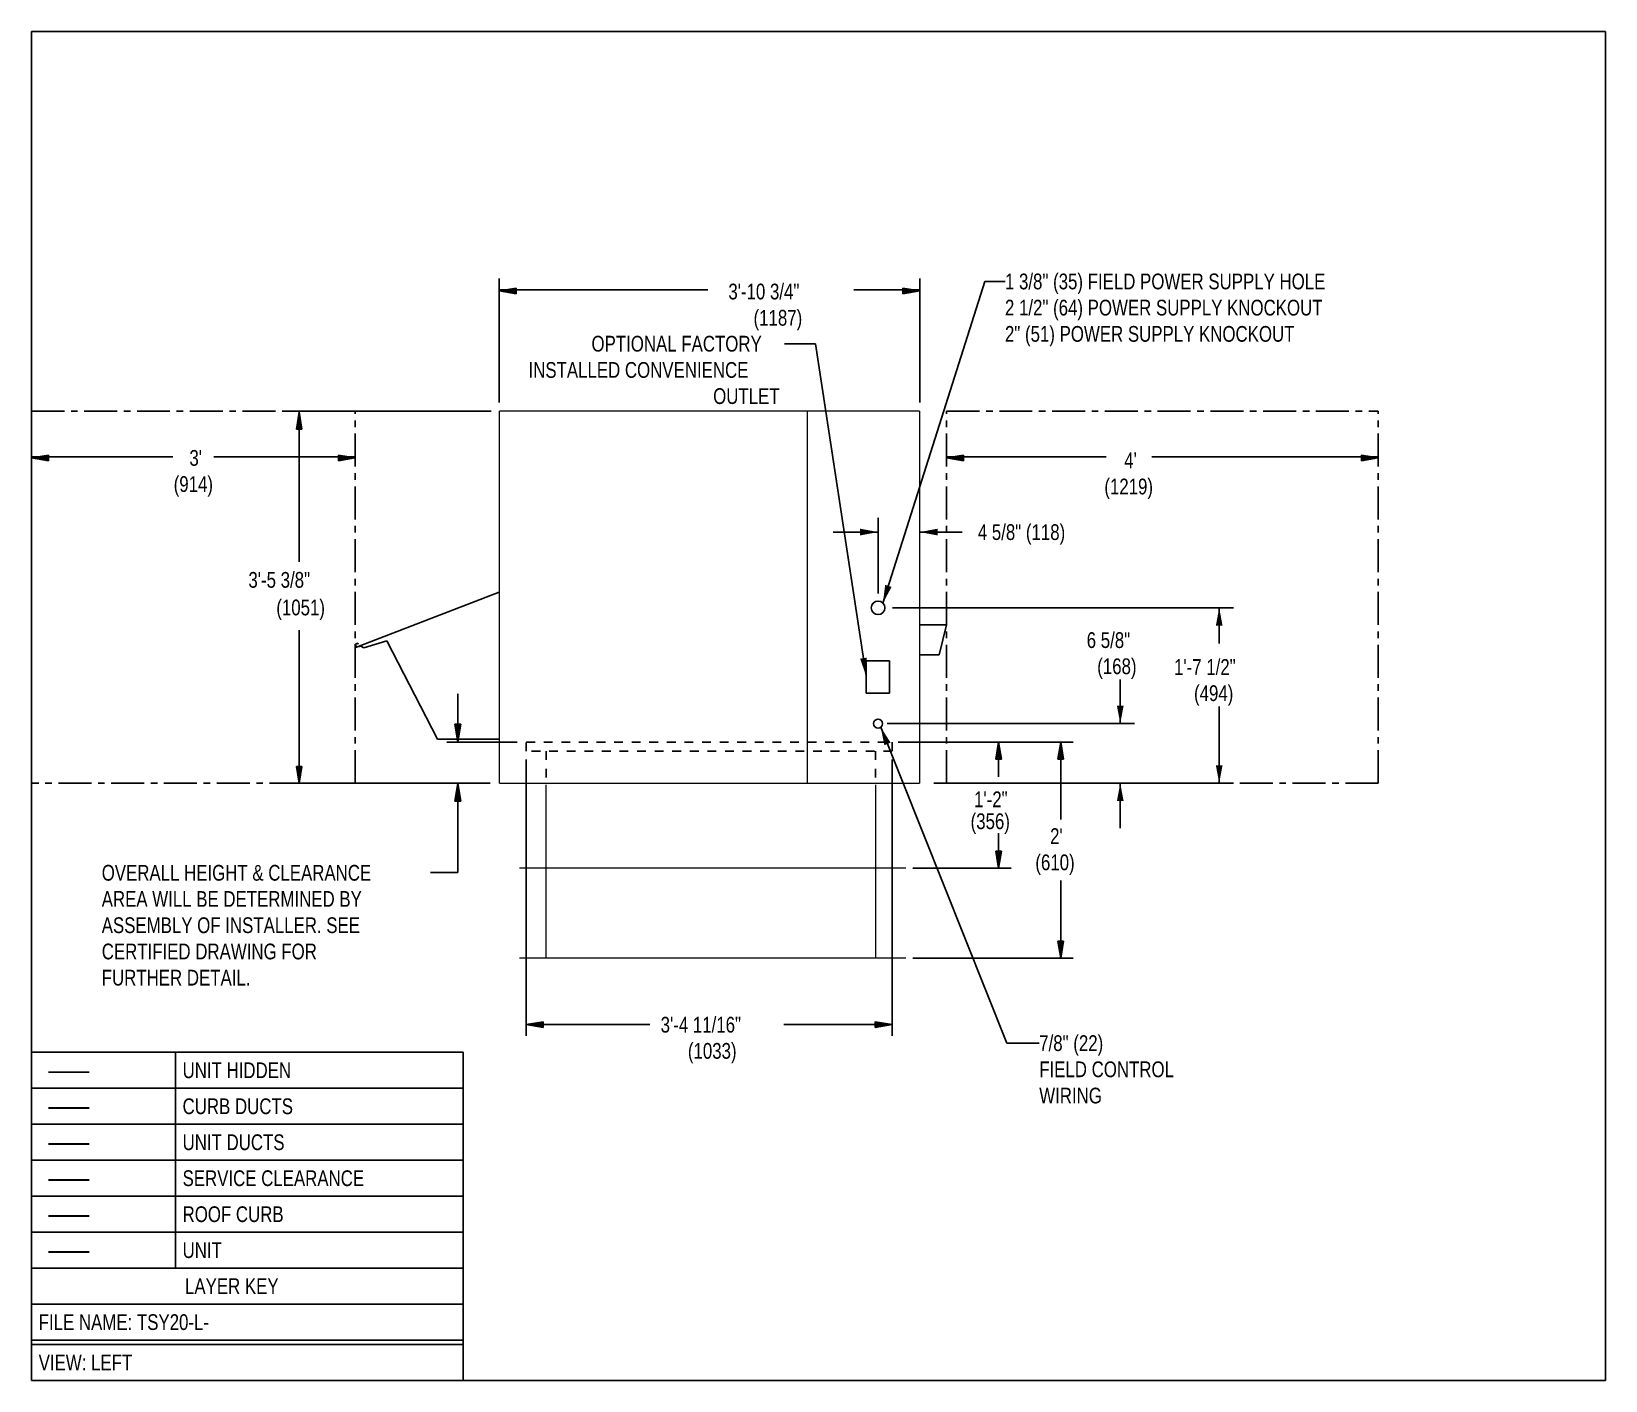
# Model space of a CAD drawing. Extents: x 0 to 175, y 0 to 150.
import ezdxf

# ---------------------------------------------------------------- set-up
doc = ezdxf.new("R2010")
doc.units = 0
doc.header["$LTSCALE"] = 9.777778
doc.linetypes.add('CENTER', pattern=[0.6, 0.375, -0.075, 0.075, -0.075])
doc.linetypes.add('HIDDEN', pattern=[0.2, 0.1, -0.1])
doc.layers.get('0').update_dxf_attribs({"linetype": 'CONTINUOUS'})
for name, color, linetype in [('CURB-14', 6, 'CONTINUOUS'), ('CURB-14-DIM', 6, 'CONTINUOUS'), ('CURB-24', 6, 'CONTINUOUS'), ('CURB-24-DIM', 6, 'CONTINUOUS'), ('HOOD', 7, 'CONTINUOUS'), ('NOTES', 1, 'CONTINUOUS'), ('SERVCLEAR', 1, 'CONTINUOUS'), ('SERVCLRDIM', 1, 'CONTINUOUS'), ('UNIT-DIM', 7, 'CONTINUOUS'), ('UNIT-SOL', 7, 'CONTINUOUS')]:
    doc.layers.add(name, color=color, linetype=linetype)
doc.styles.get("Standard").update_dxf_attribs({"font": 'txt', "width": 0.8})
doc.styles.add('TEXTSTYLE_2', font='txt', dxfattribs={"width": 8})
doc.dimstyles.get("Standard").update_dxf_attribs({"dimtxt": 2, "dimasz": 2, "dimexe": 1.5875, "dimexo": 1.5875, "dimgap": 0.09, "dimtad": 0, "dimtih": 1, "dimtoh": 1, "dimzin": 4, "dimblk": '_FILLED', "dimblk1": '_FILLED', "dimblk2": '_FILLED', "dimcen": 0.09, "dimazin": 3, "dimtol": 1, "dimtp": 0.03, "dimtm": 0.03, "dimtfac": 1, "dimtofl": 0, "dimtmove": 0, "dimatfit": 3})

# ---------------------------------------------------------------- blocks, each defined once
blk = doc.blocks.new('*U4')
at = {"layer": 'UNIT-DIM', "color": 7, "width": 0.8}
for s, p in [('6 5/8"', (117.32, 81.45)), ('(168)', (118.49, 78.54))]:
    blk.add_text(s, height=1.75, dxfattribs=at).set_placement(p)
blk = doc.blocks.new('_FILLED')
at = {"color": 0, "linetype": 'BYBLOCK'}
blk.add_solid([(0, 0), (-1, 0.1875), (-1, -0.1875)], dxfattribs=at)
blk = doc.blocks.new('*D1')
at = {"layer": 'UNIT-DIM', "color": 7, "linetype": 'CONTINUOUS'}
for p, q in [((121.05, 73.04), (121.05, 77.95)), ((95.13, 73.04), (116.85, 73.04)), ((116.85, 73.04), (122.64, 73.04)), ((100.34, 66.42), (116.85, 66.42)), ((116.85, 66.42), (122.64, 66.42)), ((121.05, 66.42), (121.05, 61.42))]:
    blk.add_line(p, q, dxfattribs=at)
blk.add_blockref('*U4', (0, 0))
at = {"layer": 'UNIT-DIM', "color": 7, "linetype": 'CONTINUOUS', "xscale": 2, "yscale": 2, "zscale": 2}
for p, rotation in [((121.05, 73.04), 270), ((121.05, 66.42), 90)]:
    blk.add_blockref('_FILLED', p, dxfattribs=dict(at, rotation=rotation))
blk = doc.blocks.new('*U5')
at = {"layer": 'UNIT-DIM', "color": 7, "width": 0.8}
for s, p in [('1\'-7 1/2"', (127.03, 78.46)), ('(494)', (129.25, 75.55))]:
    blk.add_text(s, height=1.75, dxfattribs=at).set_placement(p)
blk = doc.blocks.new('*D2')
at = {"layer": 'UNIT-DIM', "color": 7, "linetype": 'CONTINUOUS'}
for p, q in [((95.72, 85.92), (125.75, 85.92)), ((125.75, 85.92), (133.64, 85.92)), ((132.05, 85.92), (132.05, 81.96)), ((132.05, 66.42), (132.05, 74.96)), ((100.34, 66.42), (125.75, 66.42)), ((125.75, 66.42), (133.64, 66.42))]:
    blk.add_line(p, q, dxfattribs=at)
blk.add_blockref('*U5', (0, 0))
at = {"layer": 'UNIT-DIM', "color": 7, "linetype": 'CONTINUOUS', "xscale": 2, "yscale": 2, "zscale": 2}
for p, rotation in [((132.05, 85.92), 90), ((132.05, 66.42), 270)]:
    blk.add_blockref('_FILLED', p, dxfattribs=dict(at, rotation=rotation))
blk = doc.blocks.new('*U6')
at = {"layer": 'UNIT-DIM', "color": 7, "width": 0.8}
blk.add_text('4 5/8" (118)', height=1.75, dxfattribs=at).set_placement((105.21, 93.46))
blk = doc.blocks.new('*D3')
at = {"layer": 'UNIT-DIM', "color": 7, "linetype": 'CONTINUOUS'}
for p, q in [((94.13, 93.46), (94.13, 95.93)), ((94.13, 94.34), (89.13, 94.34)), ((94.13, 87.5), (94.13, 93.46)), ((98.75, 94.34), (103.46, 94.34))]:
    blk.add_line(p, q, dxfattribs=at)
blk.add_blockref('*U6', (0, 0))
at = {"layer": 'UNIT-DIM', "color": 7, "linetype": 'CONTINUOUS', "xscale": 2, "yscale": 2, "zscale": 2}
blk.add_blockref('_FILLED', (94.13, 94.34), dxfattribs=at)
at = {"layer": 'UNIT-DIM', "color": 7, "linetype": 'CONTINUOUS', "xscale": 2, "yscale": 2, "zscale": 2, "rotation": 180}
blk.add_blockref('_FILLED', (98.75, 94.34), dxfattribs=at)
blk = doc.blocks.new('*U7')
at = {"layer": 'SERVCLRDIM', "color": 1, "width": 0.8}
for s, p in [('OVERALL HEIGHT & CLEARANCE', (7.81, 55.58)), ('AREA WILL BE DETERMINED BY', (7.81, 52.67)), ('ASSEMBLY OF INSTALLER. SEE', (7.81, 49.75)), ('CERTIFIED DRAWING FOR', (7.81, 46.83)), ('FURTHER DETAIL.', (7.81, 43.92))]:
    blk.add_text(s, height=1.75, dxfattribs=at).set_placement(p)
blk = doc.blocks.new('*U8')
at = {"layer": 'CURB-14-DIM', "color": 6, "width": 0.8}
blk.add_text('1\'-2"', height=1.75, dxfattribs=at).set_placement((104.8, 63.75))
blk = doc.blocks.new('*U9')
at = {"layer": 'CURB-14-DIM', "color": 6, "width": 0.8}
blk.add_text('3\'-4 11/16"', height=1.75, dxfattribs=at).set_placement((69.95, 38.69))
blk = doc.blocks.new('*U10')
at = {"layer": 'UNIT-DIM', "color": 7, "width": 0.8}
blk.add_text('3\'-5 3/8"', height=1.75, dxfattribs=at).set_placement((24.12, 88.15))
blk = doc.blocks.new('*U11')
at = {"layer": 'UNIT-DIM', "color": 7, "width": 0.8}
blk.add_text('3\'-10 3/4"', height=1.75, dxfattribs=at).set_placement((77.48, 120.21))
blk = doc.blocks.new('*U12')
at = {"layer": 'UNIT-DIM', "color": 7, "width": 0.8}
blk.add_text('(1051)', height=1.75, dxfattribs=at).set_placement((27.22, 85.08))
blk = doc.blocks.new('*U13')
at = {"layer": 'UNIT-DIM', "color": 7, "width": 0.8}
blk.add_text('(1187)', height=1.75, dxfattribs=at).set_placement((80.28, 117.29))
blk = doc.blocks.new('*U14')
at = {"layer": 'CURB-14-DIM', "color": 6, "width": 0.8}
blk.add_text('(356)', height=1.75, dxfattribs=at).set_placement((104.41, 61.31))
blk = doc.blocks.new('*U15')
at = {"layer": 'CURB-14-DIM', "color": 6, "width": 0.8}
blk.add_text('(1033)', height=1.75, dxfattribs=at).set_placement((72.98, 35.78))
blk = doc.blocks.new('*U16')
at = {"layer": 'CURB-24-DIM', "color": 6, "width": 0.8}
blk.add_text('(1033)', height=1.75, dxfattribs=at).set_placement((72.98, 35.78))
blk = doc.blocks.new('*U17')
at = {"layer": 'CURB-24-DIM', "color": 6, "width": 0.8}
blk.add_text('3\'-4 11/16"', height=1.75, dxfattribs=at).set_placement((69.95, 38.69))
blk = doc.blocks.new('*U18')
at = {"layer": 'CURB-24-DIM', "color": 6, "width": 0.8}
blk.add_text("2'", height=1.75, dxfattribs=at).set_placement((113.25, 59.66))
blk = doc.blocks.new('*U19')
at = {"layer": 'CURB-24-DIM', "color": 6, "width": 0.8}
blk.add_text('(610)', height=1.75, dxfattribs=at).set_placement((111.61, 56.74))
blk = doc.blocks.new('*U20')
at = {"layer": 'SERVCLRDIM', "color": 1, "width": 0.8}
blk.add_text("4'", height=1.75, dxfattribs=at).set_placement((121.49, 101.44))
blk = doc.blocks.new('*U21')
at = {"layer": 'SERVCLRDIM', "color": 1, "width": 0.8}
blk.add_text("3'", height=1.75, dxfattribs=at).set_placement((17.56, 101.71))
blk = doc.blocks.new('*U22')
at = {"layer": 'SERVCLRDIM', "color": 1, "width": 0.8}
blk.add_text('(1219)', height=1.75, dxfattribs=at).set_placement((119.28, 98.53))
blk = doc.blocks.new('*U23')
at = {"layer": 'SERVCLRDIM', "color": 1, "width": 0.8}
blk.add_text('(914)', height=1.75, dxfattribs=at).set_placement((15.81, 98.8))
blk = doc.blocks.new('*U24')
at = {"layer": 'NOTES', "color": 1, "width": 0.8}
blk.add_text('VIEW: LEFT', height=1.75, dxfattribs=at).set_placement((0.8, 1.12))
blk = doc.blocks.new('*U25')
at = {"layer": 'NOTES', "color": 1, "width": 0.8}
blk.add_text('FILE NAME: TSY20-L-', height=1.75, dxfattribs=at).set_placement((0.8, 5.62))
blk = doc.blocks.new('*U26')
at = {"layer": 'NOTES', "color": 1, "width": 0.8}
blk.add_text('LAYER KEY', height=1.75, dxfattribs=at).set_placement((17.07, 9.62))
blk = doc.blocks.new('*U27')
at = {"layer": 'NOTES', "color": 7, "style": 'TEXTSTYLE_2', "width": 8}
blk.add_text('-', height=1.75, dxfattribs=at).set_placement((1.03, 13.62))
blk = doc.blocks.new('*U28')
at = {"layer": 'NOTES', "color": 1, "width": 0.8}
blk.add_text('UNIT', height=1.75, dxfattribs=at).set_placement((16.8, 13.62))
blk = doc.blocks.new('*U29')
at = {"layer": 'NOTES', "color": 6, "style": 'TEXTSTYLE_2', "width": 8}
blk.add_text('-', height=1.75, dxfattribs=at).set_placement((1.03, 17.62))
blk = doc.blocks.new('*U30')
at = {"layer": 'NOTES', "color": 1, "width": 0.8}
blk.add_text('ROOF CURB', height=1.75, dxfattribs=at).set_placement((16.8, 17.62))
blk = doc.blocks.new('*U31')
at = {"layer": 'NOTES', "color": 1, "style": 'TEXTSTYLE_2', "width": 8}
blk.add_text('-', height=1.75, dxfattribs=at).set_placement((1.03, 21.62))
blk = doc.blocks.new('*U32')
at = {"layer": 'NOTES', "color": 1, "width": 0.8}
blk.add_text('SERVICE CLEARANCE', height=1.75, dxfattribs=at).set_placement((16.8, 21.62))
blk = doc.blocks.new('*U33')
at = {"layer": 'NOTES', "color": 2, "style": 'TEXTSTYLE_2', "width": 8}
blk.add_text('-', height=1.75, dxfattribs=at).set_placement((1.03, 25.62))
blk = doc.blocks.new('*U34')
at = {"layer": 'NOTES', "color": 1, "width": 0.8}
blk.add_text('UNIT DUCTS', height=1.75, dxfattribs=at).set_placement((16.8, 25.62))
blk = doc.blocks.new('*U35')
at = {"layer": 'NOTES', "color": 5, "style": 'TEXTSTYLE_2', "width": 8}
blk.add_text('-', height=1.75, dxfattribs=at).set_placement((1.03, 29.62))
blk = doc.blocks.new('*U36')
at = {"layer": 'NOTES', "color": 1, "width": 0.8}
blk.add_text('CURB DUCTS', height=1.75, dxfattribs=at).set_placement((16.8, 29.62))
blk = doc.blocks.new('*U37')
at = {"layer": 'NOTES', "color": 9, "style": 'TEXTSTYLE_2', "width": 8}
blk.add_text('-', height=1.75, dxfattribs=at).set_placement((1.03, 33.62))
blk = doc.blocks.new('*U38')
at = {"layer": 'NOTES', "color": 1, "width": 0.8}
blk.add_text('UNIT HIDDEN', height=1.75, dxfattribs=at).set_placement((16.8, 33.62))
blk = doc.blocks.new('*U39')
at = {"layer": 'NOTES', "color": 1, "width": 0.8}
for s, p in [('7/8" (22)', (112.04, 36.64)), ('FIELD CONTROL', (112.04, 33.73)), ('WIRING', (112.04, 30.81))]:
    blk.add_text(s, height=1.75, dxfattribs=at).set_placement(p)
blk = doc.blocks.new('*U40')
at = {"layer": 'NOTES', "color": 1, "width": 0.8}
for s, p in [('1 3/8" (35) FIELD POWER SUPPLY HOLE', (108.23, 121.33)), ('2 1/2" (64) POWER SUPPLY KNOCKOUT', (108.23, 118.42)), ('2" (51) POWER SUPPLY KNOCKOUT', (108.23, 115.5))]:
    blk.add_text(s, height=1.75, dxfattribs=at).set_placement(p)
blk = doc.blocks.new('*U41')
at = {"layer": 'NOTES', "color": 1, "width": 0.8}
for s, p in [('OPTIONAL FACTORY', (62.26, 114.41)), ('INSTALLED CONVENIENCE', (55.26, 111.49)), ('OUTLET', (75.79, 108.58))]:
    blk.add_text(s, height=1.75, dxfattribs=at).set_placement(p)

msp = doc.modelspace()

# ---------------------------------------------------------------- linework, layer by layer
at = {"color": 7, "linetype": 'CONTINUOUS'}
for p, q in [((0, 0), (0, 150)), ((0, 150), (175, 150)), ((175, 0), (175, 150)), ((0, 0), (175, 0))]:
    msp.add_line(p, q, dxfattribs=at)
at = {"layer": 'CURB-14', "color": 8, "linetype": 'HIDDEN'}
for p, q in [((55.003, 69.979), (55.003, 70.979)), ((55.003, 70.979), (95.69, 70.979)), ((95.69, 70.979), (95.69, 69.979)), ((95.69, 69.979), (55.003, 69.979)), ((57.221, 69.979), (57.221, 66.573)), ((93.846, 69.979), (93.846, 66.573))]:
    msp.add_line(p, q, dxfattribs=at)
at = {"layer": 'CURB-14', "color": 6, "linetype": 'CONTINUOUS', "const_width": 0.15}
for points in [[(57.221, 66.261), (57.221, 56.979)], [(93.846, 66.261), (93.846, 56.979)], [(54.221, 56.979), (97.221, 56.979)]]:
    msp.add_lwpolyline(points, dxfattribs=at)
at = {"layer": 'CURB-14-DIM', "color": 6, "linetype": 'CONTINUOUS'}
for p, q in [((96.361, 70.979), (108.909, 70.979)), ((107.525, 70.979), (107.212, 69.104)), ((107.837, 69.104), (107.525, 70.979)), ((107.525, 70.979), (107.525, 67.106)), ((55.003, 69.041), (55.003, 38.319)), ((95.69, 69.041), (95.69, 38.319)), ((107.212, 69.104), (107.837, 69.104)), ((107.525, 57.876), (107.525, 60.851)), ((107.212, 58.854), (107.837, 58.854)), ((107.525, 56.979), (107.212, 58.854)), ((107.837, 58.854), (107.525, 56.979)), ((97.973, 56.979), (108.909, 56.979)), ((55.003, 39.569), (56.878, 39.882)), ((56.878, 39.257), (55.003, 39.569)), ((55.003, 39.569), (68.745, 39.569)), ((56.878, 39.882), (56.878, 39.257)), ((95.69, 39.569), (83.631, 39.569)), ((95.69, 39.569), (93.815, 39.882)), ((93.815, 39.882), (93.815, 39.257)), ((93.815, 39.257), (95.69, 39.569))]:
    msp.add_line(p, q, dxfattribs=at)
for points in [[(107.837, 69.104), (107.212, 69.104), (107.525, 70.979)], [(107.837, 58.854), (107.525, 56.979), (107.212, 58.854)], [(56.878, 39.257), (55.003, 39.569), (56.878, 39.882)], [(93.815, 39.257), (93.815, 39.882), (95.69, 39.569)]]:
    msp.add_solid(points, dxfattribs=at)
at = {"layer": 'CURB-24', "color": 8, "linetype": 'HIDDEN'}
for p, q in [((55.003, 69.979), (55.003, 70.979)), ((55.003, 70.979), (95.69, 70.979)), ((95.69, 70.979), (95.69, 69.979)), ((95.69, 69.979), (55.003, 69.979)), ((57.221, 69.979), (57.221, 66.416)), ((93.846, 69.979), (93.846, 66.416))]:
    msp.add_line(p, q, dxfattribs=at)
at = {"layer": 'CURB-24', "color": 6, "linetype": 'CONTINUOUS', "const_width": 0.15}
for points in [[(57.221, 66.261), (57.221, 46.979)], [(93.846, 66.261), (93.846, 46.979)], [(54.221, 46.979), (97.221, 46.979)]]:
    msp.add_lwpolyline(points, dxfattribs=at)
at = {"layer": 'CURB-24-DIM', "color": 6, "linetype": 'CONTINUOUS'}
for p, q in [((96.361, 70.979), (115.812, 70.979)), ((114.438, 70.979), (114.126, 69.104)), ((114.751, 69.104), (114.438, 70.979)), ((114.438, 70.348), (114.438, 62.373)), ((55.003, 69.041), (55.003, 38.319)), ((95.69, 69.041), (95.69, 38.319)), ((114.126, 69.104), (114.751, 69.104)), ((114.438, 47.609), (114.438, 55.584)), ((114.126, 48.854), (114.751, 48.854)), ((114.438, 46.979), (114.126, 48.854)), ((114.751, 48.854), (114.438, 46.979)), ((97.973, 46.979), (115.812, 46.979)), ((55.003, 39.569), (56.878, 39.882)), ((56.878, 39.257), (55.003, 39.569)), ((56.878, 39.882), (56.878, 39.257)), ((57.253, 39.569), (68.745, 39.569)), ((93.815, 39.569), (83.631, 39.569)), ((95.69, 39.569), (93.815, 39.882)), ((93.815, 39.882), (93.815, 39.257)), ((93.815, 39.257), (95.69, 39.569))]:
    msp.add_line(p, q, dxfattribs=at)
for points in [[(114.751, 69.104), (114.126, 69.104), (114.438, 70.979)], [(114.751, 48.854), (114.438, 46.979), (114.126, 48.854)], [(56.878, 39.257), (55.003, 39.569), (56.878, 39.882)], [(93.815, 39.257), (93.815, 39.882), (95.69, 39.569)]]:
    msp.add_solid(points, dxfattribs=at)
at = {"layer": 'HOOD', "color": 7, "linetype": 'CONTINUOUS'}
for p, q in [((36.135, 81.552), (52.003, 87.666)), ((36, 81.82), (36.077, 81.562)), ((36.025, 81.828), (36.102, 81.569)), ((36.318, 81.97), (36.036, 81.886)), ((36.043, 81.861), (36.325, 81.944)), ((36.142, 81.526), (36.6, 81.662)), ((36.318, 81.97), (36.325, 81.944)), ((36.944, 81.475), (36.6, 81.662)), ((39.513, 82.237), (36.944, 81.475)), ((45.148, 71.302), (39.513, 82.237)), ((52.003, 71.302), (45.148, 71.302))]:
    msp.add_line(p, q, dxfattribs=at)
for centre, radius, start, end in [((36.051, 81.835), 0.0528, 106.51859, 196.51859), ((36.051, 81.835), 0.0264, 106.51859, 196.51859), ((36.127, 81.577), 0.0528, 196.51859, 286.51859), ((36.127, 81.577), 0.0264, 196.51859, 286.51859)]:
    msp.add_arc(centre, radius, start, end, dxfattribs=at)
at = {"layer": 'NOTES', "color": 1, "linetype": 'CONTINUOUS'}
for p, q in [((94.665, 86.451), (106.001, 122.207)), ((106.001, 122.207), (108.235, 122.207)), ((87.149, 115.285), (83.723, 115.285)), ((92.799, 78.341), (87.149, 115.285)), ((94.426, 72.64), (108.422, 37.52)), ((108.422, 37.52), (112.041, 37.52)), ((0, 0), (0, 36.494)), ((0, 36.494), (48, 36.494)), ((16, 12.498), (16, 36.494)), ((48, 0), (48, 36.494)), ((0, 32.495), (48, 32.495)), ((0, 28.496), (48, 28.496)), ((0, 24.496), (48, 24.496)), ((0, 20.497), (48, 20.497)), ((0, 16.497), (48, 16.497)), ((0, 12.498), (48, 12.498)), ((0, 8.499), (48, 8.499)), ((0, 4.499), (48, 4.499)), ((0, 3.999), (48, 3.999)), ((0, 0), (48, 0))]:
    msp.add_line(p, q, dxfattribs=at)
for points in [[(94.912, 88.47), (94.665, 86.451), (95.627, 88.244)], [(92.126, 80.262), (92.799, 78.341), (92.868, 80.375)], [(95.515, 70.921), (94.426, 72.64), (94.818, 70.644)]]:
    msp.add_solid(points, dxfattribs=at)
at = {"layer": 'SERVCLEAR', "color": 1, "linetype": 'CENTER'}
for p, q in [((0, 66.416), (0, 107.791)), ((0, 107.791), (36, 107.791)), ((36, 66.416), (36, 107.791)), ((101.74, 66.416), (101.74, 107.791)), ((101.74, 107.791), (149.74, 107.791)), ((149.74, 66.416), (149.74, 107.791)), ((36, 66.416), (0, 66.416)), ((149.74, 66.416), (101.74, 66.416))]:
    msp.add_line(p, q, dxfattribs=at)
at = {"layer": 'SERVCLRDIM', "color": 1, "linetype": 'CONTINUOUS'}
for p, q in [((0, 102.59), (1.875, 102.902)), ((0, 102.715), (15.729, 102.715)), ((1.875, 102.277), (0, 102.59)), ((1.875, 102.902), (1.875, 102.277)), ((36, 102.715), (20.271, 102.715)), ((34.125, 102.902), (34.125, 102.277)), ((36, 102.59), (34.125, 102.902)), ((34.125, 102.277), (36, 102.59)), ((101.74, 102.59), (103.615, 102.903)), ((101.74, 102.715), (119.49, 102.715)), ((103.615, 102.278), (101.74, 102.59)), ((103.615, 102.903), (103.615, 102.278)), ((149.74, 102.715), (124.566, 102.715)), ((149.74, 102.59), (147.865, 102.903)), ((147.865, 102.903), (147.865, 102.278)), ((147.865, 102.278), (149.74, 102.59)), ((47.402, 76.349), (47.402, 70.976)), ((47.402, 70.976), (47.069, 72.976)), ((47.069, 72.976), (47.736, 72.976)), ((47.736, 72.976), (47.402, 70.976)), ((53.991, 70.976), (46.161, 70.976)), ((47.402, 66.416), (47.069, 64.416)), ((47.402, 66.416), (47.402, 56.498)), ((47.736, 64.416), (47.402, 66.416)), ((47.069, 64.416), (47.736, 64.416)), ((47.402, 56.498), (44.358, 56.498))]:
    msp.add_line(p, q, dxfattribs=at)
for points in [[(1.875, 102.277), (0, 102.59), (1.875, 102.902)], [(34.125, 102.277), (34.125, 102.902), (36, 102.59)], [(103.615, 102.278), (101.74, 102.59), (103.615, 102.903)], [(147.865, 102.278), (147.865, 102.903), (149.74, 102.59)], [(47.736, 72.976), (47.402, 70.976), (47.069, 72.976)], [(47.736, 64.416), (47.069, 64.416), (47.402, 66.416)]]:
    msp.add_solid(points, dxfattribs=at)
at = {"layer": 'UNIT-DIM', "color": 7, "linetype": 'CONTINUOUS'}
for p, q in [((52.003, 108.729), (52.003, 122.518)), ((98.753, 108.729), (98.753, 122.518)), ((52.003, 121.147), (53.878, 121.46)), ((52.003, 121.272), (75.211, 121.272)), ((53.878, 120.835), (52.003, 121.147)), ((53.878, 121.46), (53.878, 120.835)), ((98.753, 121.272), (91.419, 121.272)), ((96.878, 121.46), (96.878, 120.835)), ((98.753, 121.147), (96.878, 121.46)), ((96.878, 120.835), (98.753, 121.147)), ((51.096, 107.791), (28.512, 107.791)), ((29.762, 107.666), (29.45, 105.791)), ((29.762, 107.714), (29.762, 91.02)), ((30.075, 105.791), (29.762, 107.666)), ((29.45, 105.791), (30.075, 105.791)), ((29.762, 66.793), (29.762, 83.424)), ((29.762, 66.416), (29.45, 68.291)), ((29.45, 68.291), (30.075, 68.291)), ((30.075, 68.291), (29.762, 66.416)), ((50.992, 66.416), (28.512, 66.416))]:
    msp.add_line(p, q, dxfattribs=at)
for points in [[(53.878, 120.835), (52.003, 121.147), (53.878, 121.46)], [(96.878, 120.835), (96.878, 121.46), (98.753, 121.147)], [(30.075, 105.791), (29.45, 105.791), (29.762, 107.666)], [(30.075, 68.291), (29.762, 66.416), (29.45, 68.291)]]:
    msp.add_solid(points, dxfattribs=at)
at = {"layer": 'UNIT-SOL', "color": 7, "linetype": 'CONTINUOUS'}
for p, q in [((98.753, 84.008), (101.74, 84.008)), ((101.74, 84.008), (100.906, 80.689)), ((100.906, 80.689), (98.753, 80.689)), ((92.799, 76.429), (92.799, 80.017)), ((92.799, 80.017), (95.404, 80.017)), ((95.404, 80.017), (95.404, 76.429)), ((95.404, 76.429), (92.799, 76.429))]:
    msp.add_line(p, q, dxfattribs=at)
at = {"layer": 'UNIT-SOL', "color": 7, "linetype": 'CONTINUOUS', "const_width": 0.15}
for points in [[(52.003, 107.791), (52.003, 66.416)], [(98.753, 107.791), (52.003, 107.791)], [(86.253, 66.416), (86.253, 107.791)], [(98.753, 66.416), (98.753, 107.791)], [(52.003, 66.416), (98.753, 66.416)]]:
    msp.add_lwpolyline(points, dxfattribs=at)
at = {"layer": 'UNIT-SOL', "color": 7, "linetype": 'CONTINUOUS'}
for centre, radius in [((94.128, 85.916), 0.758), ((94.128, 73.041), 0.5)]:
    msp.add_circle(centre, radius, dxfattribs=at)

# ---------------------------------------------------------------- block references
for name in ['*U40', '*U11', '*U13', '*U41', '*U21', '*U20', '*U23', '*U22', '*U10', '*U12', '*U8', '*U14', '*U18', '*U19', '*U7', '*U9', '*U17', '*U15', '*U16', '*U39', '*U38', '*U37', '*U35', '*U36', '*U33', '*U34', '*U32', '*U31', '*U30', '*U29', '*U27', '*U28', '*U26', '*U25', '*U24']:
    msp.add_blockref(name, (0, 0))

# ---------------------------------------------------------------- dimensions: what is measured, and where the dimension line sits
at = {"layer": 'UNIT-DIM', "color": 7, "linetype": 'CONTINUOUS'}
for base, p1, p2, angle, text, picture, middle in [((94.128, 94.338), (98.753, 107.791), (94.128, 85.916), 180, '4 5/8" (118)', '*D3', (113.608, 94.338)), ((132.051, 85.916), (98.753, 66.416), (94.128, 85.916), 90, '1\'-7 1/2"\\P(494)', '*D2', (132.051, 78.026)), ((121.053, 73.041), (98.753, 66.416), (93.538, 73.041), 90, '6 5/8"\\P(168)', '*D1', (121.053, 81.016))]:
    dim = msp.add_linear_dim(base=base, p1=p1, p2=p2, angle=angle, text=text, dimstyle='Standard', dxfattribs=at)
    dim.commit()
    dim.dimension.update_dxf_attribs({"geometry": picture, "text_midpoint": middle, "dimtype": 128})

doc.saveas('drawing.dxf')
